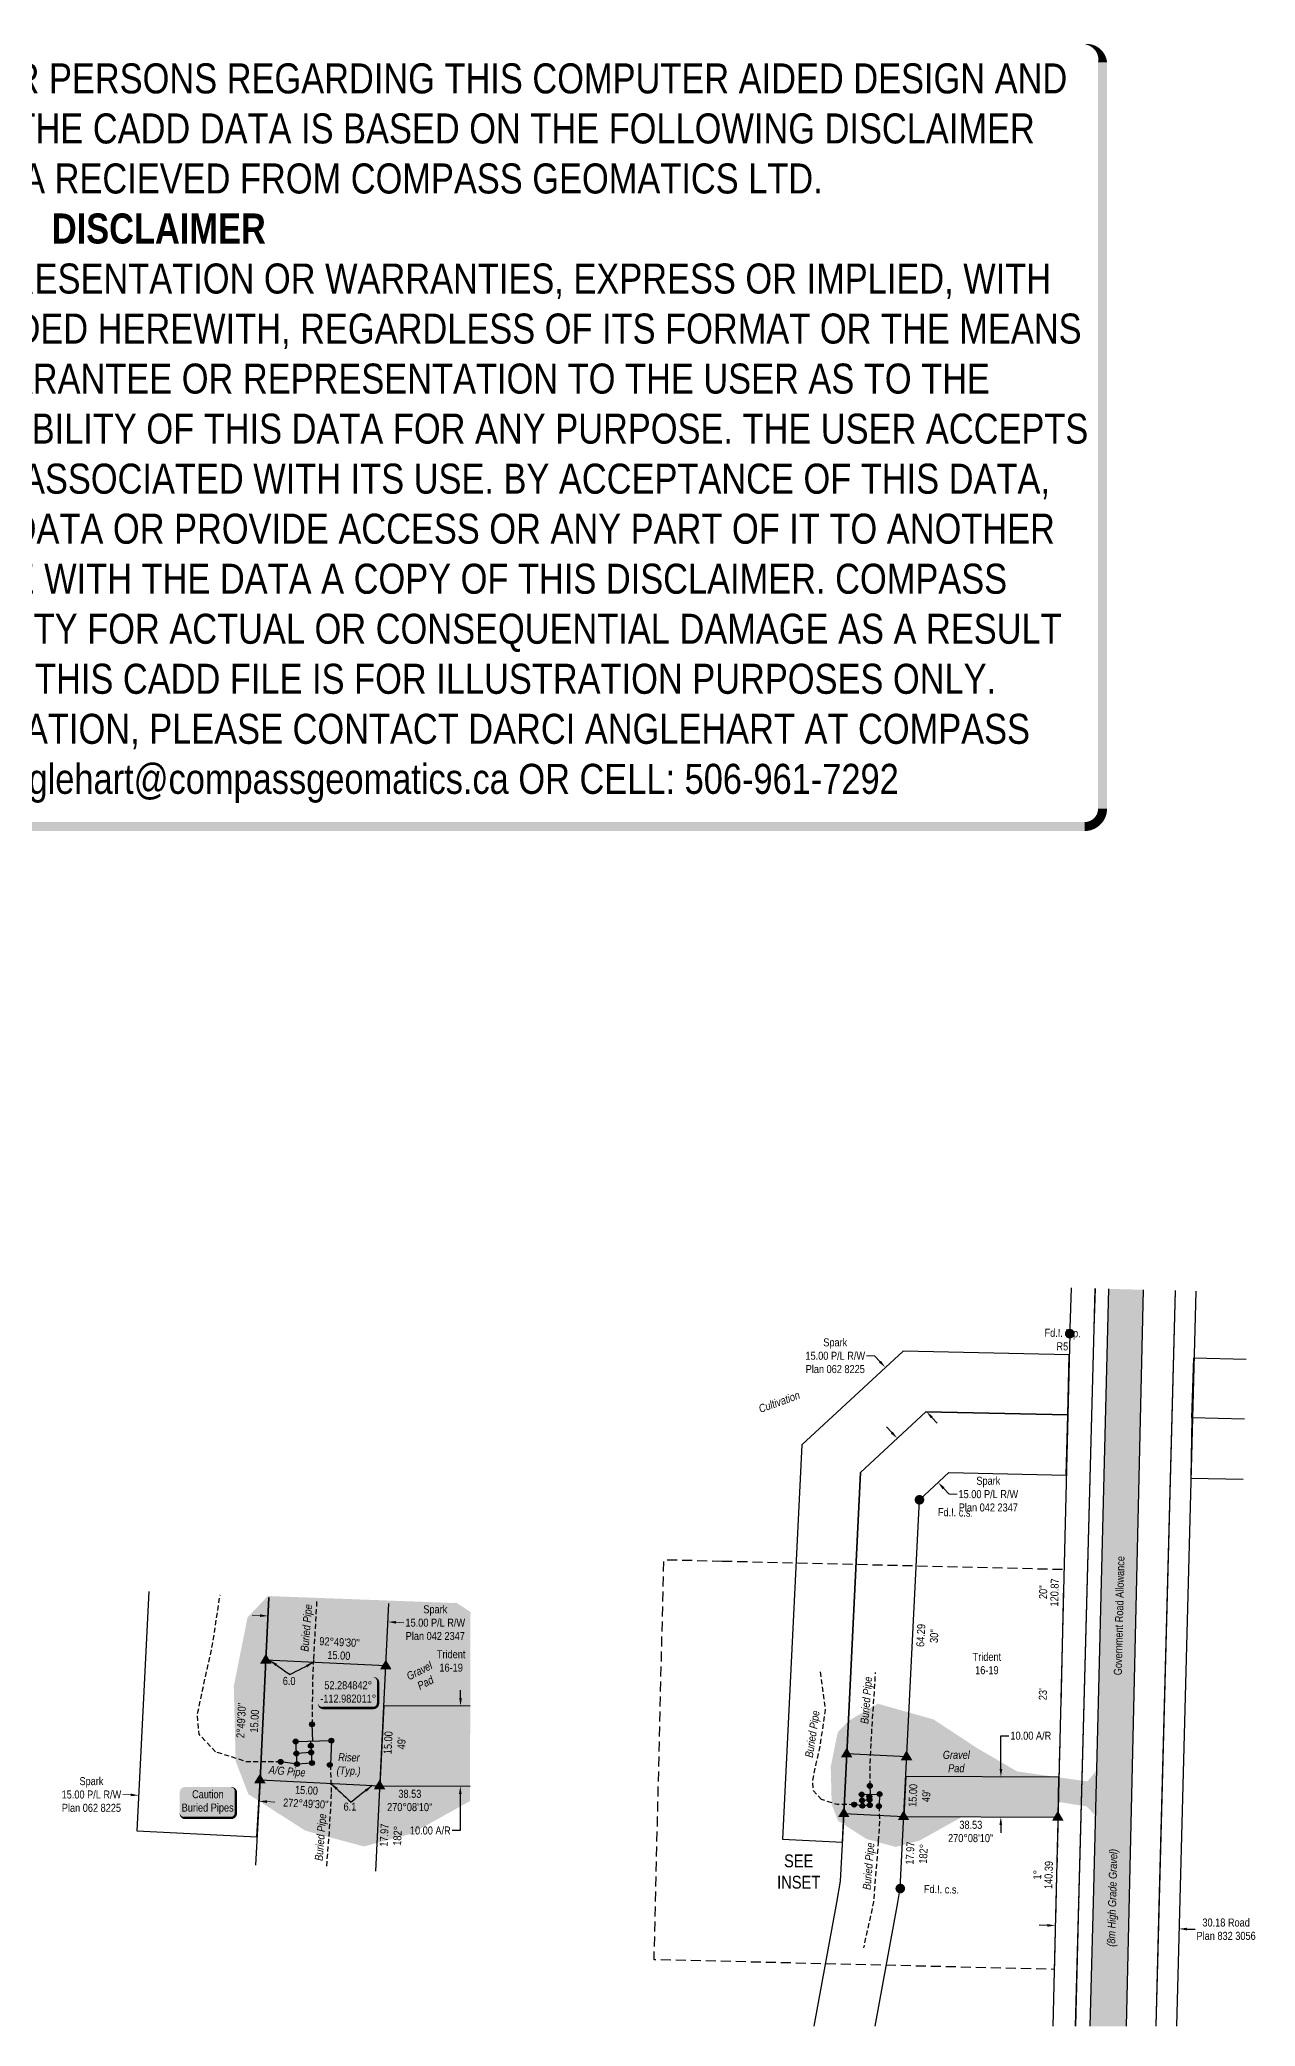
# Model space of a CAD drawing. Extents: x 363940 to 366763, y 5793880 to 5796436.
# Drawn here: x 365245 to 366763, y 5793954 to 5796436 of the extents above; entities that cross this region are included whole.
import ezdxf
from ezdxf.enums import TextEntityAlignment as Align

# ---------------------------------------------------------------- set-up
doc = ezdxf.new("R2010")
doc.units = 0
doc.header["$LTSCALE"] = 5
doc.header["$PDSIZE"] = 0.5
doc.linetypes.add('foc-ACCESSROAD', pattern=[3.75, 2.5, -1.25])
doc.linetypes.add('UG_PIPE', pattern=[1.875, 1.25, -0.625])
doc.layers.get('Defpoints').update_dxf_attribs({"color": 9})
for name, color, linetype in [('AS-PIPE-AG', 44, 'Continuous'), ('AS-PIPE-UG', 44, 'UG_PIPE'), ('AS-ROADS', 254, 'Continuous'), ('AS-SYMBOL', 7, 'Continuous'), ('DETAIL-T', 7, 'Continuous'), ('F-RW', 190, 'Continuous'), ('F-WS', 190, 'foc-ACCESSROAD'), ('L-BD', 7, 'Continuous'), ('L-MON', 1, 'Continuous'), ('L-ROAD-T', 7, 'Continuous'), ('L-SEC', 7, 'Continuous'), ('L-TITLEDB', 4, 'Continuous'), ('P-PROPOSED', 10, 'Continuous'), ('P-PROPOSED-H', 21, 'Continuous'), ('P-TXT', 4, 'Continuous')]:
    doc.layers.add(name, color=color, linetype=linetype)
doc.layers.add('DISCLAIMER', color=7, linetype='Continuous', plot=False)
for name, color, linetype, lineweight in [('F-RW-T', 190, 'Continuous', 9), ('T-TEXT', 48, 'Continuous', 18), ('T-TIE-T', 201, 'Continuous', 18)]:
    doc.layers.add(name, color=color, linetype=linetype, lineweight=lineweight)
doc.styles.add('80', font='ARIALN.TTF', dxfattribs={"height": 10})
doc.styles.add('80CG', font='ARIALN.TTF', dxfattribs={"height": 10})
doc.styles.add('80L', font='ARIALN.TTF', dxfattribs={"height": 10})
doc.styles.add('80LS', font='ARIALNI.TTF', dxfattribs={"height": 10})
doc.dimstyles.new('Compass 5 000', dxfattribs={"dimscale": 5, "dimtxt": 9, "dimasz": 2, "dimexe": 0.2, "dimexo": 0.0625, "dimgap": 0.5, "dimtad": 0, "dimtih": 1, "dimtoh": 1, "dimzin": 0, "dimdsep": 46, "dimtxsty": '80CG', "dimcen": 0.1, "dimse1": 1, "dimse2": 1, "dimclrd": 256, "dimclrt": 256, "dimaunit": 1, "dimadec": 4, "dimazin": 0, "dimtfac": 0.06, "dimtofl": 0, "dimtmove": 0, "dimatfit": 1, "dimfxl": 0.2, "dimtolj": 1, "dimtzin": 0, "dimlwd": -1, "dimarcsym": 0})

# ---------------------------------------------------------------- blocks, each defined once
blk = doc.blocks.new('*U434')
h = blk.add_hatch(color=50)
edge = h.paths.add_edge_path()
edge.add_line((-29, -20), (29, -20))
edge.add_arc((29, -14), 6, 270, 360)
edge.add_line((35, -14), (35, 12.5))
edge.add_arc((29, 12.5), 6, 0, 90)
edge.add_line((29, 18.5), (-29, 18.5))
edge.add_arc((-29, 12.5), 6, 90, 180)
edge.add_line((-35, 12.5), (-35, -14))
edge.add_arc((-29, -14), 6, 180, 270)
at = {"color": 240, "flags": 128}
blk.add_lwpolyline([(-29, -20, 3, 3, 0), (29, -20, 3, 3, 0.414214), (35, -14, 3, 3, 0), (35, 12.5, 3, 0, 0.414214), (29, 18.5, 0, 0, 0), (-29, 18.5, 0, 0, 0.414214), (-35, 12.5, 0, 0, 0), (-35, -14, 0, 3, 0.414214)], format="xyseb", close=True, dxfattribs=at)
at = {"color": 240, "style": '80'}
blk.add_attdef('ENTER_TEXT_001', (-26.8, -4.9), '', height=10, dxfattribs=at)
blk = doc.blocks.new('*D451')
at = {"layer": 'Defpoints', "color": 0, "transparency": 16777216}
for p in [(366301.3, 5794777.4), (366271.5, 5794749.8), (366322.6, 5794694.8)]:
    blk.add_point(p, dxfattribs=at)
at = {"layer": 'F-RW-T', "transparency": 16777216}
for p, q in [((366287.6, 5794792), (366277.6, 5794792)), ((366294.4, 5794784.7), (366287.6, 5794792)), ((366359.1, 5794715.1), (366365.9, 5794707.8))]:
    blk.add_line(p, q, dxfattribs=at)
for points in [[(366295.7, 5794785.8), (366293.2, 5794783.6), (366301.3, 5794777.4)], [(366360.3, 5794716.2), (366357.9, 5794714), (366352.3, 5794722.4)]]:
    blk.add_solid(points, dxfattribs=at)
at = {"layer": 'F-RW-T', "transparency": 16777216, "insert": (366238.6, 5794792), "char_height": 10, "attachment_point": 5, "style": '80CG'}
blk.add_mtext('\\A1;Spark\\P15.00 P/L R/W\\PPlan 062 8225', dxfattribs=at)
blk = doc.blocks.new('*D452')
at = {"layer": 'Defpoints', "color": 0, "transparency": 16777216}
for p in [(366318.3, 5794690.9), (366367.1, 5794633.7), (366369.4, 5794635.9)]:
    blk.add_point(p, dxfattribs=at)
at = {"layer": 'F-RW-T', "transparency": 16777216}
for p, q in [((366309.2, 5794696.1), (366302.4, 5794703.4)), ((366373.9, 5794626.4), (366380.7, 5794619.1)), ((366380.7, 5794619.1), (366390.7, 5794619.1))]:
    blk.add_line(p, q, dxfattribs=at)
for points in [[(366310.5, 5794697.2), (366308, 5794695), (366316, 5794688.8)], [(366375.2, 5794627.6), (366372.7, 5794625.3), (366367.1, 5794633.7)]]:
    blk.add_solid(points, dxfattribs=at)
at = {"layer": 'F-RW-T', "transparency": 16777216, "insert": (366429.8, 5794619.1), "char_height": 10, "attachment_point": 5, "style": '80CG'}
blk.add_mtext('\\A1;Spark\\P15.00 P/L R/W\\PPlan 042 2347', dxfattribs=at)
blk = doc.blocks.new('*D453')
at = {"layer": 'Defpoints', "color": 0, "transparency": 16777216}
for p in [(366448.8, 5794265.8), (366445.4, 5794215.8), (366448.7, 5794215.8)]:
    blk.add_point(p, dxfattribs=at)
at = {"layer": 'P-TXT', "transparency": 16777216}
for p, q in [((366445.5, 5794275.8), (366445.6, 5794317.3)), ((366445.6, 5794317.3), (366455.6, 5794317.3)), ((366445.3, 5794205.8), (366445.3, 5794195.8))]:
    blk.add_line(p, q, dxfattribs=at)
for points in [[(366443.9, 5794275.8), (366447.2, 5794275.8), (366445.5, 5794265.8)], [(366443.7, 5794205.8), (366447, 5794205.8), (366445.4, 5794215.8)]]:
    blk.add_solid(points, dxfattribs=at)
at = {"layer": 'P-TXT', "transparency": 16777216, "insert": (366482.9, 5794317.3), "char_height": 10, "attachment_point": 5, "style": '80CG'}
blk.add_mtext('\\A1;10.00 A/R', dxfattribs=at)
blk = doc.blocks.new('RISER')
h = blk.add_hatch(color=255)
h.dxf.hatch_style = 1
edge = h.paths.add_edge_path()
edge.add_arc((0, 0), 0.7, 0, 360)
blk.add_hatch(color=48).paths.add_polyline_path([(0.58, -0.15), (-0.58, -0.15, 0.774597)])
at = {"color": 48}
blk.add_line((-0.58, -0.15), (0.58, -0.15), dxfattribs=at)
blk.add_circle((0, 0), 0.6, dxfattribs=at)
blk = doc.blocks.new('fdia')
at = {"color": 255, "const_width": 1}
blk.add_lwpolyline([(-0.5, 0, 1), (0.5, 0, 1)], format="xyb", close=True, dxfattribs=at)
blk = doc.blocks.new('Fdiaa')
blk.add_blockref('fdia', (0, 0))
blk = doc.blocks.new('fdib')
at = {"color": 1, "const_width": 1.6}
blk.add_lwpolyline([(-0.4, 0, 1), (0.4, 0, 1)], format="xyb", close=True, dxfattribs=at)
at = {"color": 1}
blk.add_circle((0, 0), 0.8, dxfattribs=at)
blk = doc.blocks.new('Fdibb')
blk.add_blockref('fdib', (0, 0))
blk = doc.blocks.new('fdicc')
for name in ['Fdibb', 'Fdiaa']:
    blk.add_blockref(name, (0, 0))
blk = doc.blocks.new('FDI')
blk.add_blockref('fdicc', (0, 0))
blk = doc.blocks.new('TRIA')
blk.add_hatch(color=255).paths.add_polyline_path([(-0.04, 1.52), (-1.47, -0.87), (1.39, -0.87)])
blk = doc.blocks.new('TRIAA')
blk.add_blockref('TRIA', (0, 0))
blk = doc.blocks.new('TRIB')
at = {"color": 1}
blk.add_lwpolyline([(-1.12, -0.67), (-0.04, 1.13), (1.04, -0.67)], close=True, dxfattribs=at)
blk = doc.blocks.new('TRIBB')
blk.add_blockref('TRIB', (0, 0))
blk = doc.blocks.new('TRICC')
for name in ['TRIAA', 'TRIBB']:
    blk.add_blockref(name, (0, 0))
blk = doc.blocks.new('plspike')
blk.add_blockref('TRICC', (0, 0))
blk = doc.blocks.new('*D458')
at = {"layer": 'Defpoints', "color": 0, "transparency": 16777216}
for p in [(366513.4, 5794075.1), (366667.9, 5794071.1), (366668, 5794076)]:
    blk.add_point(p, dxfattribs=at)
at = {"layer": 'P-TXT', "transparency": 16777216}
for p, q in [((366503.5, 5794080.3), (366493.5, 5794080.6)), ((366678, 5794075.7), (366688, 5794075.5))]:
    blk.add_line(p, q, dxfattribs=at)
for points in [[(366503.6, 5794082), (366503.5, 5794078.7), (366513.5, 5794080.1)], [(366678.1, 5794077.4), (366678, 5794074), (366668, 5794076)]]:
    blk.add_solid(points, dxfattribs=at)
at = {"layer": 'P-TXT', "transparency": 16777216, "insert": (366726.8, 5794075.5), "char_height": 10, "attachment_point": 5, "style": '80CG'}
blk.add_mtext('\\A1;30.18 Road\\PPlan 832 3056', dxfattribs=at)
blk = doc.blocks.new('*D463')
at = {"layer": 'Defpoints', "color": 0, "transparency": 16777216}
for p in [(365530.2, 5794468.9), (365679.9, 5794459.5), (365680, 5794461.5)]:
    blk.add_point(p, dxfattribs=at)
at = {"layer": 'F-RW-T', "transparency": 16777216}
for p, q in [((365520.2, 5794467.4), (365510.2, 5794467.8)), ((365689.9, 5794459), (365699.9, 5794458.5))]:
    blk.add_line(p, q, dxfattribs=at)
for points in [[(365520.2, 5794469), (365520.1, 5794465.7), (365530.1, 5794466.9)], [(365690, 5794460.6), (365689.9, 5794457.3), (365679.9, 5794459.5)]]:
    blk.add_solid(points, dxfattribs=at)
at = {"layer": 'F-RW-T', "transparency": 16777216, "insert": (365739, 5794458.5), "char_height": 10, "attachment_point": 5, "style": '80CG'}
blk.add_mtext('\\A1;Spark\\P15.00 P/L R/W\\PPlan 042 2347', dxfattribs=at)
blk = doc.blocks.new('*D464')
at = {"layer": 'Defpoints', "color": 0, "transparency": 16777216}
for p in [(365368.6, 5794242.8), (365368.3, 5794237.1), (365518.4, 5794229.6)]:
    blk.add_point(p, dxfattribs=at)
at = {"layer": 'F-RW-T', "transparency": 16777216}
for p, q in [((365358.6, 5794243.3), (365348.6, 5794243.8)), ((365528.7, 5794234.9), (365538.7, 5794234.4))]:
    blk.add_line(p, q, dxfattribs=at)
for points in [[(365358.7, 5794245), (365358.5, 5794241.7), (365368.6, 5794242.8)], [(365528.8, 5794236.6), (365528.6, 5794233.2), (365518.7, 5794235.4)]]:
    blk.add_solid(points, dxfattribs=at)
at = {"layer": 'F-RW-T', "transparency": 16777216, "insert": (365309.5, 5794243.8), "char_height": 10, "attachment_point": 5, "style": '80CG'}
blk.add_mtext('\\A1;Spark\\P15.00 P/L R/W\\PPlan 062 8225', dxfattribs=at)
blk = doc.blocks.new('*U465')
h = blk.add_hatch(color=254)
edge = h.paths.add_edge_path()
edge.add_line((-31.5, -20), (31.5, -20))
edge.add_arc((31.5, -14), 6, 270, 360)
edge.add_line((37.5, -14), (37.5, 12.5))
edge.add_arc((31.5, 12.5), 6, 0, 90)
edge.add_line((31.5, 18.5), (-31.5, 18.5))
edge.add_arc((-31.5, 12.5), 6, 90, 180)
edge.add_line((-37.5, 12.5), (-37.5, -14))
edge.add_arc((-31.5, -14), 6, 180, 270)
at = {"color": 1, "flags": 128}
blk.add_lwpolyline([(-31.5, -20, 3, 3, 0), (31.5, -20, 3, 3, 0.414214), (37.5, -14, 3, 3, 0), (37.5, 12.5, 3, 0, 0.414214), (31.5, 18.5, 0, 0, 0), (-31.5, 18.5, 0, 0, 0.414214), (-37.5, 12.5, 0, 0, 0), (-37.5, -14, 0, 3, 0.414214)], format="xyseb", close=True, dxfattribs=at)
blk.add_lwpolyline([(-31.4, -38.7, 0, 10, 0), (0, 0, 5, 5, 0)], format="xyseb", dxfattribs=at)
at = {"color": 1, "style": '80'}
blk.add_attdef('ENTER_TEXT_001', (-36, -5), '', height=10, dxfattribs=at)
blk = doc.blocks.new('*D466')
at = {"layer": 'Defpoints', "color": 0, "transparency": 16777216}
for p in [(365759.1, 5794354.4), (365758.8, 5794254.4), (365770.3, 5794254.3)]:
    blk.add_point(p, dxfattribs=at)
at = {"layer": 'P-TXT', "transparency": 16777216}
for p, q in [((365770.6, 5794364.3), (365770.6, 5794374.3)), ((365770.2, 5794244.3), (365770.1, 5794198.8)), ((365770.1, 5794198.8), (365760.1, 5794198.8))]:
    blk.add_line(p, q, dxfattribs=at)
for points in [[(365768.9, 5794364.3), (365772.2, 5794364.3), (365770.5, 5794354.3)], [(365768.6, 5794244.3), (365771.9, 5794244.3), (365770.3, 5794254.3)]]:
    blk.add_solid(points, dxfattribs=at)
at = {"layer": 'P-TXT', "transparency": 16777216, "insert": (365732.8, 5794198.8), "char_height": 10, "attachment_point": 5, "style": '80CG'}
blk.add_mtext('\\A1;10.00 A/R', dxfattribs=at)
blk = doc.blocks.new('Disclaimer_Legal')
at = {"layer": 'DISCLAIMER', "color": 254, "flags": 128}
blk.add_lwpolyline([(-3612.9, -1104.6, 37.5, 37.5, 0), (4096.1, -1104.6, 37.5, 37.5, 0.414214), (4171.1, -1029.6, 37.5, 37.5, 0), (4171.1, 2078.7, 37.5, 0, 0.414214), (4096.1, 2153.7, 0, 0, 0), (-3612.9, 2153.7, 0, 0, 0.414214), (-3687.9, 2078.7, 0, 0, 0), (-3687.9, -1029.6, 0, 37.5, 0.414214)], format="xyseb", close=True, dxfattribs=at)
at = {"layer": 'DISCLAIMER', "color": 254, "insert": (241.6, 533.9), "char_height": 125, "width": 7717.568, "attachment_point": 5, "style": '80'}
blk.add_mtext('NOTICE TO THE CORPORATION, PERSON &/OR PERSONS REGARDING THIS COMPUTER AIDED DESIGN AND DRAFTING (CADD) FILES. ACCEPTANCE OF THE CADD DATA IS BASED ON THE FOLLOWING DISCLAIMER WHICH COVERS ALL CADD DATA RECIEVED FROM COMPASS GEOMATICS LTD.\\P{\\fArial Narrow|b1|i0|c0|p34;DISCLAIMER}\\PCOMPASS GEOMATICS LTD. MAKES NO REPRESENTATION OR WARRANTIES, EXPRESS OR IMPLIED, WITH RESPECT TO THE REUSE OF THE DATA PROVIDED HEREWITH, REGARDLESS OF ITS FORMAT OR THE MEANS OF ITS TRANSMISSION. THERE IS NO GUARANTEE OR REPRESENTATION TO THE USER AS TO THE ACCURACY, CURRENCY, SUITABILITY OR RELIABILITY OF THIS DATA FOR ANY PURPOSE. THE USER ACCEPTS THE DATA "AS IS", AND ASSUMES ALL RISKS ASSOCIATED WITH ITS USE. BY ACCEPTANCE OF THIS DATA, THE USER AGREES NOT TO TRANSMIT THIS DATA OR PROVIDE ACCESS OR ANY PART OF IT TO ANOTHER PARTY UNLESS THE USER SHALL INCLUDE WITH THE DATA A COPY OF THIS DISCLAIMER. COMPASS GEOMATICS LTD. ASSUMES NO RESPONSIBILITY FOR ACTUAL OR CONSEQUENTIAL DAMAGE AS A RESULT OF ANY USER\'S RELIANCE ON THIS DATA. THIS CADD FILE IS FOR ILLUSTRATION PURPOSES ONLY.\\PIF YOU REQUIRE MORE ACCURATE INFORMATION, PLEASE CONTACT DARCI ANGLEHART AT COMPASS GEOMATICS LTD. VIA EMAIL: darci.anglehart@compassgeomatics.ca OR CELL: 506-961-7292', dxfattribs=at)

msp = doc.modelspace()

# ---------------------------------------------------------------- hatches: boundary and pattern name
at = {"layer": 'AS-ROADS'}
h = msp.add_hatch(color=256, dxfattribs=at)
h.dxf.hatch_style = 1
h.paths.add_polyline_path([(366623.403, 5794874.468), (366580.118, 5794875.611), (366578.885, 5794826.046), (366599.073, 5794826.046), (366599.073, 5794108.7), (366561.04, 5794108.7), (366557.198, 5793954.258), (366602.128, 5793954.258)])
h = msp.add_hatch(color=256, dxfattribs=at)
h.dxf.hatch_style = 1
h.paths.add_polyline_path([(366599.073, 5794826.046), (366578.885, 5794826.046), (366561.04, 5794108.7), (366599.073, 5794108.7)])
h = msp.add_hatch(color=256, dxfattribs=at)
h.dxf.hatch_style = 1
h.paths.add_polyline_path([(365766.182, 5794482.955), (365529.824, 5794491.842), (365504.526, 5794465.181), (365487.306, 5794379.161), (365489.656, 5794285.631), (365505.596, 5794244.161), (365576.736, 5794198.641), (365649.786, 5794178.921), (365708.886, 5794194.761), (365782.336, 5794235.623), (365782.992, 5794471.904)])
h = msp.add_hatch(color=256, dxfattribs=at)
h.dxf.hatch_style = 1
h.paths.add_polyline_path([(366553.616, 5794260.148), (366465.791, 5794272.646), (366416.146, 5794301.591), (366361.326, 5794337.631), (366291.561, 5794357.311), (366255.141, 5794335.731), (366241.591, 5794321.451), (366232.981, 5794278.441), (366234.156, 5794231.676), (366242.126, 5794210.941), (366277.696, 5794188.181), (366314.221, 5794178.321), (366343.771, 5794186.241), (366402.451, 5794218.886), (366444.421, 5794242.116), (366520.286, 5794234.131), (366552.591, 5794228.996), (366566.726, 5794214.005), (366568.471, 5794278.501)])
at = {"layer": 'P-PROPOSED-H'}
h = msp.add_hatch(color=256, dxfattribs=at)
h.dxf.hatch_style = 1
h.paths.add_polyline_path([(365669.686, 5794254.601), (365677.246, 5794404.431), (365527.446, 5794411.781), (365520.166, 5794262.081)])
h.paths.add_polyline_path([(365782.388, 5794254.288), (365782.666, 5794354.288), (365674.731, 5794354.587), (365669.686, 5794254.601)])
h = msp.add_hatch(color=256, dxfattribs=at)
h.dxf.hatch_style = 1
h.paths.add_polyline_path([(366324.171, 5794216.161), (366327.951, 5794291.076), (366253.051, 5794294.751), (366249.411, 5794219.901)])
h.paths.add_polyline_path([(366518.027, 5794265.623), (366326.694, 5794266.154), (366324.171, 5794216.161), (366516.866, 5794215.626)])

# ---------------------------------------------------------------- linework, layer by layer
at = {"layer": 'AS-PIPE-AG'}
for p, q in [((365566.286, 5794281.851), (365545.876, 5794284.711)), ((366272.471, 5794229.786), (366262.266, 5794231.216))]:
    msp.add_line(p, q, dxfattribs=at)
at = {"layer": 'AS-PIPE-AG', "flags": 128}
for points in [[(365584.976, 5794331.531), (365585.475, 5794310.547)], [(365564.606, 5794310.051), (365609.186, 5794311.111), (365607.976, 5794280.781)], [(365583.576, 5794304.811), (365584.936, 5794283.171), (365566.286, 5794281.851), (365564.606, 5794310.051)], [(365584.018, 5794296.321), (365565.49, 5794295.217)], [(365583.576, 5794304.811), (365583.441, 5794310.499)], [(366271.631, 5794243.886), (366293.921, 5794244.416), (366293.316, 5794229.251)], [(366281.116, 5794241.266), (366281.796, 5794230.446), (366272.471, 5794229.786), (366271.631, 5794243.886)], [(366281.116, 5794241.266), (366281.049, 5794244.11)], [(366281.816, 5794254.626), (366282.066, 5794244.134)], [(366281.337, 5794237.021), (366272.073, 5794236.469)]]:
    msp.add_lwpolyline(points, dxfattribs=at)
at = {"layer": 'AS-PIPE-UG', "flags": 128}
for points in [[(365464.556, 5794297.141), (365443.986, 5794319.061), (365441.816, 5794343.481), (365451.196, 5794387.781), (365460.856, 5794431.101), (365470.101, 5794493.014)], [(365587.18, 5794413.211), (365591.358, 5794486.991)], [(365585.366, 5794331.341), (365586.146, 5794387.341), (365587.18, 5794413.211)], [(366221.606, 5794237.431), (366211.321, 5794248.391), (366210.236, 5794260.601), (366214.926, 5794282.751), (366219.756, 5794304.411), (366226.456, 5794349.281), (366219.701, 5794399.551)], [(366283.506, 5794310.201), (366286.211, 5794353.621), (366288.966, 5794396.236)], [(365546.086, 5794284.481), (365502.936, 5794284.861), (365464.556, 5794297.141)], [(366282.011, 5794254.531), (366282.401, 5794282.531), (366283.506, 5794310.201)], [(365607.976, 5794280.781), (365609.056, 5794244.551)], [(365609.056, 5794244.551), (365605.766, 5794189.131), (365602.696, 5794151.15)], [(366262.371, 5794231.101), (366240.796, 5794231.291), (366221.606, 5794237.431)], [(366293.316, 5794229.251), (366293.856, 5794211.136), (366292.324, 5794185.318)], [(366292.324, 5794185.318), (366292.211, 5794183.426), (366286.171, 5794108.7), (366286.136, 5794108.271), (366273.826, 5794052.196)]]:
    msp.add_lwpolyline(points, dxfattribs=at)
at = {"layer": 'AS-ROADS', "flags": 128}
for points in [[(366578.885, 5794826.046), (366580.118, 5794875.611)], [(366623.403, 5794874.468), (366602.128, 5793954.258)], [(366561.04, 5794108.7), (366578.885, 5794826.046)], [(366557.198, 5793954.258), (366561.04, 5794108.7)]]:
    msp.add_lwpolyline(points, dxfattribs=at)
at = {"layer": 'F-RW', "flags": 128}
msp.add_lwpolyline([(366528.947, 5794718.073), (366530.878, 5794793.082), (366323.313, 5794797.87), (366196.993, 5794680.547), (366172.532, 5794188.146), (366247.453, 5794184.333), (366249.411, 5794219.901), (366253.051, 5794294.751), (366270.269, 5794646.256), (366351.859, 5794722.028), (366528.947, 5794718.073)], close=True, dxfattribs=at)
for points in [[(366749.891, 5794712.813), (366683.875, 5794714.41), (366686.287, 5794789.375)], [(366686.287, 5794789.375), (366751.679, 5794787.816)], [(366316.589, 5794108.7), (366319.816, 5794126.356), (366343.781, 5794612.056), (366380.565, 5794646.226), (366527.132, 5794643.036), (366529.053, 5794718.07), (366351.859, 5794722.028), (366270.269, 5794646.256), (366253.051, 5794294.751), (366249.411, 5794219.901), (366244.901, 5794135.382), (366240.034, 5794108.7)], [(366683.875, 5794714.41), (366682.911, 5794639.241), (366748.101, 5794637.708)], [(366749.891, 5794712.813), (366683.875, 5794714.41)], [(365381.254, 5794497.428), (365366.408, 5794198.572), (365516.25, 5794190.945), (365520.166, 5794262.081), (365527.446, 5794411.781), (365531.277, 5794489.975)], [(365531.277, 5794489.975), (365527.446, 5794411.781), (365520.166, 5794262.081), (365514.48, 5794155.503)], [(365664.583, 5794148.096), (365681.085, 5794482.533)], [(366240.034, 5794108.7), (366211.859, 5793954.258)], [(366288.363, 5793954.258), (366316.589, 5794108.7)]]:
    msp.add_lwpolyline(points, dxfattribs=at)
at = {"layer": 'F-WS', "flags": 128}
for points in [[(366514.22, 5794108.7), (366512.198, 5794025.336), (366012.345, 5794037.461), (366024.471, 5794537.314), (366097.533, 5794535.542)], [(366097.533, 5794535.542), (366524.324, 5794525.188), (366514.22, 5794108.7)]]:
    msp.add_lwpolyline(points, dxfattribs=at)
at = {"layer": 'L-SEC'}
for p, q in [((366563.071, 5794876.061), (366561.739, 5794826.046)), ((366643.137, 5794104.813), (366663.605, 5794873.407)), ((366561.739, 5794826.046), (366542.613, 5794107.415)), ((366542.613, 5794107.415), (366538.562, 5793954.258)), ((366542.647, 5794108.7), (366542.613, 5794107.415)), ((366639.243, 5793954.258), (366643.137, 5794104.813))]:
    msp.add_line(p, q, dxfattribs=at)
at = {"layer": 'L-TITLEDB', "flags": 128}
for points in [[(366533.204, 5794876.85), (366531.661, 5794826.046)], [(366561.849, 5794826.046), (366563.176, 5794876.058)], [(366639.243, 5793954.258), (366663.621, 5794873.406)], [(366689.076, 5794872.734), (366664.825, 5793954.258)], [(366531.661, 5794826.046), (366531.466, 5794819.621), (366514.22, 5794108.7)], [(366542.817, 5794108.7), (366561.849, 5794826.046)], [(366514.22, 5794108.7), (366510.474, 5793954.258)], [(366538.72, 5793954.258), (366542.817, 5794108.7)]]:
    msp.add_lwpolyline(points, dxfattribs=at)
at = {"layer": 'P-PROPOSED', "flags": 128}
for points in [[(365677.246, 5794404.431), (365527.446, 5794411.781), (365520.166, 5794262.081), (365669.686, 5794254.601)], [(365782.666, 5794354.288), (365674.731, 5794354.587), (365669.686, 5794254.601), (365782.388, 5794254.288)], [(366327.951, 5794291.076), (366253.051, 5794294.751), (366249.411, 5794219.901), (366324.171, 5794216.161)]]:
    msp.add_lwpolyline(points, dxfattribs=at)
msp.add_lwpolyline([(366518.027, 5794265.623), (366326.694, 5794266.154), (366324.171, 5794216.161), (366516.866, 5794215.626)], close=True, dxfattribs=at)

# ---------------------------------------------------------------- block references
at = {"layer": 'AS-SYMBOL'}
for p, xscale, yscale, zscale in [((365584.976, 5794331.531), 5, 5, 5), ((365564.606, 5794310.051), 5, 5, 5), ((365565.515, 5794295.1), 5, 5, 5), ((365583.576, 5794304.811), 5, 5, 5), ((365584.018, 5794296.321), 5, 5, 5), ((365609.186, 5794311.111), 5, 5, 5), ((365545.876, 5794284.711), 5, 5, 5), ((365566.286, 5794281.851), 5, 5, 5), ((365584.936, 5794283.171), 5, 5, 5), ((365607.306, 5794280.841), 5, 5, 5), ((366271.631, 5794243.886), 4.998503985, 4.998503985, 4.998503985), ((366281.116, 5794241.266), 4.998503985, 4.998503985, 4.998503985), ((366281.816, 5794254.626), 4.998503985, 4.998503985, 4.998503985), ((366293.921, 5794244.416), 4.998503985, 4.998503985, 4.998503985), ((366262.266, 5794231.216), 4.998503985, 4.998503985, 4.998503985), ((366272.085, 5794236.411), 4.998503985, 4.998503985, 4.998503985), ((366272.471, 5794229.786), 4.998503985, 4.998503985, 4.998503985), ((366272.516, 5794229.851), 4.998503985, 4.998503985, 4.998503985), ((366281.337, 5794237.021), 4.998503985, 4.998503985, 4.998503985), ((366281.796, 5794230.446), 4.998503985, 4.998503985, 4.998503985), ((366292.981, 5794229.281), 4.998503985, 4.998503985, 4.998503985)]:
    msp.add_blockref('RISER', p, dxfattribs=dict(at, xscale=xscale, yscale=yscale, zscale=zscale))
at = {"layer": 'DETAIL-T'}
ref = msp.add_blockref('*U465', (365629.99, 5794371.941), dxfattribs=at)
ref.add_attrib('ENTER_TEXT_001', '52.284842°', (365600.355, 5794375.36), dxfattribs={"layer": '0', "color": 1, "height": 10, "style": '80'})
ref.add_attrib('ENTER_TEXT_002', '-112.982011°', (365595.31, 5794358.653), dxfattribs={"layer": '0', "color": 1, "height": 10, "style": '80'})
ref = msp.add_blockref('*U434', (365454.881, 5794234.527), dxfattribs=dict(at, xscale=0.999700797, yscale=0.999700797, zscale=0.999700797))
ref.add_attrib('ENTER_TEXT_001', 'Caution', (365435.276, 5794239.159), dxfattribs={"layer": '0', "color": 240, "height": 9.997, "style": '80'})
ref.add_attrib('ENTER_TEXT_002', 'Buried Pipes', (365422.214, 5794222.497), dxfattribs={"layer": '0', "color": 240, "height": 9.99701, "style": '80'})
at = {"layer": 'DISCLAIMER', "color": 2, "xscale": 0.3, "yscale": 0.3, "zscale": 0.3}
msp.add_blockref('Disclaimer_Legal', (365321.18, 5795784.637), dxfattribs=at)
at = {"layer": 'L-MON'}
for name, p, xscale, yscale, zscale in [('FDI', (366531.466, 5794819.621), 4.998503985, 4.998503985, 4.998503985), ('FDI', (366531.466, 5794819.621), 4.998503985, 4.998503985, 4.998503985), ('FDI', (366343.781, 5794612.056), 4.998503985, 4.998503985, 4.998503985), ('plspike', (365527.446, 5794411.781), 5, 5, 5), ('plspike', (365677.246, 5794404.431), 5, 5, 5), ('plspike', (366253.051, 5794294.751), 4.998503985, 4.998503985, 4.998503985), ('plspike', (366327.951, 5794291.076), 4.998503985, 4.998503985, 4.998503985), ('plspike', (365520.166, 5794262.081), 5, 5, 5), ('plspike', (365669.686, 5794254.601), 5, 5, 5), ('plspike', (366249.411, 5794219.901), 4.998503985, 4.998503985, 4.998503985), ('plspike', (366324.171, 5794216.161), 4.998503985, 4.998503985, 4.998503985), ('plspike', (366516.866, 5794215.626), 4.998503985, 4.998503985, 4.998503985), ('FDI', (366319.816, 5794126.356), 4.998503985, 4.998503985, 4.998503985)]:
    msp.add_blockref(name, p, dxfattribs=dict(at, xscale=xscale, yscale=yscale, zscale=zscale))

# ---------------------------------------------------------------- texts
at = {"layer": 'AS-PIPE-UG', "attachment_point": 5, "style": '80CG'}
for s, insert, char_height, rotation in [('\\A1;{\\fArial Narrow|b0|i1|c0|p34;Buried Pipe}', (365579.483, 5794451.907), 10, 85.378661), ('\\A1;{\\fArial Narrow|b0|i1|c0|p34;Buried Pipe}', (366278.798, 5794361.547), 9.99701, 85.378661), ('\\A1;{\\fArial Narrow|b0|i1|c0|p34;Buried Pipe}', (366211.429, 5794319.243), 9.99701, 81.507327), ('\\A1;{\\fArial Narrow|b0|i1|c0|p34;A/G Pipe}', (365553.911, 5794271.423), 10, 355.378661), ('\\A1;{\\fArial Narrow|b0|i1|c0|p34;Buried Pipe}', (365597.168, 5794190.439), 10, 85.378661), ('\\A1;{\\fArial Narrow|b0|i1|c0|p34;Buried Pipe}', (366281.614, 5794154.203), 9.99701, 85.378661)]:
    msp.add_mtext(s, dxfattribs=dict(at, insert=insert, char_height=char_height, rotation=rotation))
at = {"layer": 'DETAIL-T', "color": 3, "insert": (366192.969, 5794147.483), "char_height": 16, "width": 53.79165, "attachment_point": 5, "style": '80CG'}
msp.add_mtext('SEE\\PINSET', dxfattribs=at)
at = {"layer": 'F-WS', "attachment_point": 5, "style": '80CG'}
for insert, char_height in [((365758.805, 5794410.643), 10), ((366427.971, 5794407.435), 9.99701)]:
    msp.add_mtext('\\A1;Trident\\P16-19', dxfattribs=dict(at, insert=insert, char_height=char_height))
at = {"layer": 'L-BD', "color": 2, "style": '80L'}
for s, rotation, p in [("20''", 88.6153, (366498.243, 5794496.619)), ('120.87', 88.6153, (366512.484, 5794496.274)), ("23'", 88.6106, (366497.869, 5794369.141)), ('1°', 88.6061, (366490.808, 5794143.58)), ('140.39', 88.6061, (366505.049, 5794143.234))]:
    msp.add_text(s, height=9.997, rotation=rotation, dxfattribs=at).set_placement(p, align=Align.MIDDLE)
at = {"layer": 'L-BD', "color": 2, "attachment_point": 2, "style": '80L'}
for s, insert, char_height, width, rotation in [("64.29 30''", (366340.438, 5794442.864), 9.997, 13.235, 87.1753), ("92°49'30''\\P15.00", (365619.624, 5794439.311), 10, 26.46999, 357.1753), ("2°49'30''\\P15.00", (365491.51, 5794336.654), 10, 26.46999, 87.1753), ("15.00 49'", (365675.033, 5794308.835), 10, 33.76899, 87.1753), ("15.00 272°49'30''", (365578.386, 5794254.162), 10, 26.46999, 357.1753), ("38.53 270{\\fArial|b0|i0|c0|p34;°}08'10''", (365707.248, 5794249.754), 10, 54.38431, 359.8409), ("15.00 49'", (366330.574, 5794242.96), 9.997, 16.88449, 87.1753), ('17.97 182{\\fArial|b0|i0|c0|p34;°}', (365670.154, 5794193.296), 10, 26.46999, 87.1753), ("38.53 270{\\fArial|b0|i0|c0|p34;°}08'10''", (366407.927, 5794211.022), 9.99701, 27.19216, 359.8409), ('17.97 182{\\fArial|b0|i0|c0|p34;°}', (366327.016, 5794170.84), 9.99701, 13.235, 87.1753)]:
    msp.add_mtext(s, dxfattribs=dict(at, insert=insert, char_height=char_height, width=width, rotation=rotation))
at = {"layer": 'L-MON', "char_height": 10, "attachment_point": 5, "rotation": 358.726834, "style": '80CG'}
for s, insert in [('\\A1;Fd.I. Mp.\\PR5', (366522.401, 5794812.079)), ('\\A1;Fd.I. c.s.', (366388.756, 5794596.262)), ('\\A1;Fd.I. c.s.', (366371.278, 5794125.354))]:
    msp.add_mtext(s, dxfattribs=dict(at, insert=insert))
at = {"layer": 'L-ROAD-T', "style": '80L'}
msp.add_text('Government Road Allowance', height=9.99701, rotation=88.654488, dxfattribs=at).set_placement((366593.21, 5794467.304), align=Align.MIDDLE_CENTER)
at = {"layer": 'T-TEXT', "style": '80LS'}
for s, height, rotation, p in [('Cultivation', 10, 20, (366168.649, 5794734.493)), ('(8m High Grade Gravel)', 9.99701, 88.654488, (366584.578, 5794114.77))]:
    msp.add_text(s, height=height, rotation=rotation, dxfattribs=at).set_placement(p, align=Align.MIDDLE_CENTER)
at = {"layer": 'T-TEXT', "attachment_point": 5, "style": '80CG'}
for s, insert, char_height, rotation in [('\\A1;{\\fArial Narrow|b0|i1|c0|p34;Gravel\\PPad}', (365722.953, 5794390.915), 10, 26.999161), ('\\A1;{\\fArial Narrow|b0|i1|c0|p34;Riser\\P(Typ.)}', (365630.908, 5794280.425), 10, 358.630346), ('\\A1;{\\fArial Narrow|b0|i1|c0|p34;Gravel\\PPad}', (366389.81, 5794284.934), 9.99701, 359.840924)]:
    msp.add_mtext(s, dxfattribs=dict(at, insert=insert, char_height=char_height, rotation=rotation))
at = {"layer": 'T-TIE-T', "char_height": 10, "attachment_point": 5, "rotation": 359.840924, "style": '80CG'}
for s, insert in [('\\A1;6.0', (365556.48, 5794385.665)), ('\\A1;6.1', (365632.376, 5794228.629))]:
    msp.add_mtext(s, dxfattribs=dict(at, insert=insert))

# ---------------------------------------------------------------- dimensions: what is measured, and where the dimension line sits
at = {"layer": 'F-RW-T'}
for base, p1, p2, angle, text, picture, middle in [((366301.254, 5794777.382), (366322.564, 5794694.821), (366271.527, 5794749.772), 132.885116, 'Spark\\P15.00 P/L R/W\\PPlan 062 8225', '*D451', (366238.557, 5794792.036)), ((366367.134, 5794633.749), (366318.309, 5794690.87), (366369.408, 5794635.861), 312.889545, 'Spark\\P15.00 P/L R/W\\PPlan 042 2347', '*D452', (366429.832, 5794619.095)), ((365679.947, 5794459.467), (365530.245, 5794468.91), (365680.048, 5794461.518), 357.175251, 'Spark\\P15.00 P/L R/W\\PPlan 042 2347', '*D463', (365739.009, 5794458.482)), ((365368.608, 5794242.846), (365518.435, 5794229.64), (365368.322, 5794237.097), 177.156096, 'Spark\\P15.00 P/L R/W\\PPlan 062 8225', '*D464', (365309.546, 5794243.838))]:
    dim = msp.add_linear_dim(base=base, p1=p1, p2=p2, angle=angle, text=text, dimstyle='Compass 5 000', dxfattribs=at)
    dim.commit()
    dim.dimension.update_dxf_attribs({"geometry": picture, "text_midpoint": middle, "dimtype": 161})
at = {"layer": 'P-TXT'}
for base, p1, p2, picture, middle in [((365770.261, 5794254.322), (365759.097, 5794354.353), (365758.819, 5794254.353), '*D466', (365732.825, 5794198.81)), ((366445.354, 5794215.824), (366448.797, 5794265.815), (366448.658, 5794215.815), '*D453', (366482.918, 5794317.278))]:
    dim = msp.add_linear_dim(base=base, p1=p1, p2=p2, angle=269.840924, text='10.00 A/R', dimstyle='Compass 5 000', dxfattribs=at)
    dim.commit()
    dim.dimension.update_dxf_attribs({"geometry": picture, "text_midpoint": middle, "dimtype": 161})
at = {"layer": 'P-TXT', "color": 2}
dim = msp.add_linear_dim(base=(366668.039, 5794075.979), p1=(366513.406, 5794075.144), p2=(366667.909, 5794071.064), angle=358.487551, text='30.18 Road\\PPlan 832 3056', dimstyle='Compass 5 000', dxfattribs=at)
dim.commit()
dim.dimension.update_dxf_attribs({"geometry": '*D458', "text_midpoint": (366726.767, 5794075.451), "dimtype": 161})

# ---------------------------------------------------------------- leaders
at = {"layer": 'T-TIE-T', "color": 2, "path_type": 1}
for points in [[(365532.113, 5794411.54), (365557.555, 5794393.623)], [(365587.006, 5794408.859), (365557.555, 5794393.623)], [(365608.666, 5794257.654), (365633.966, 5794234.371)], [(365660.032, 5794254.888), (365633.966, 5794234.371)]]:
    msp.add_leader(points, dimstyle='Compass 5 000', override={"dimgap": 0.5, "dimtad": 0}, dxfattribs=at)

doc.saveas('drawing.dxf')
